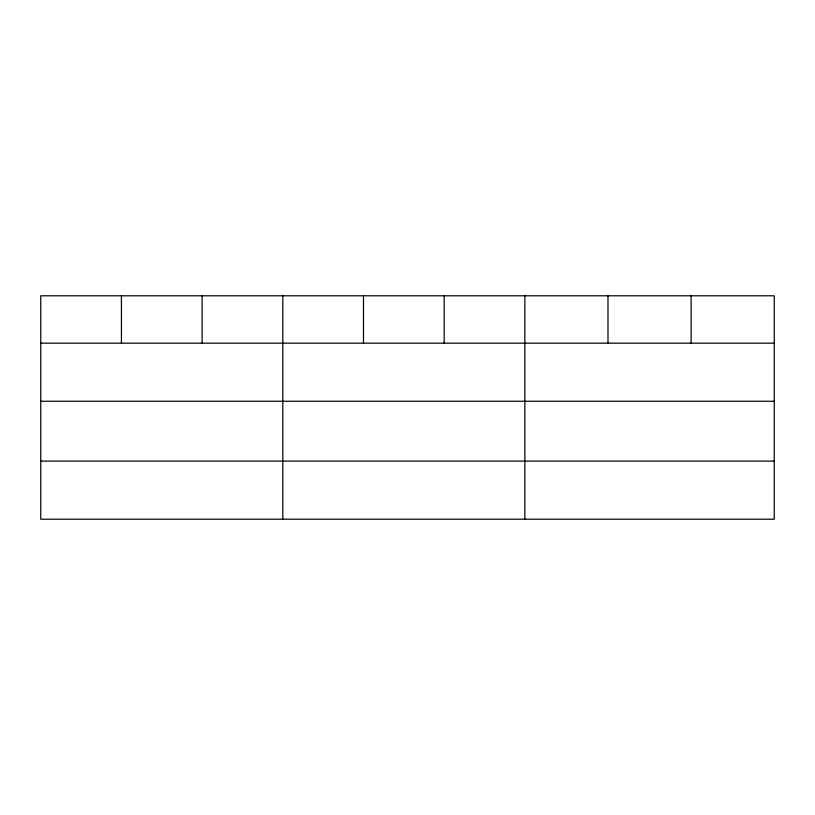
<?xml version="1.0" encoding="UTF-8"?>
<svg xmlns="http://www.w3.org/2000/svg" width="815" height="815" viewBox="0 0 815 815"><rect width="100%" height="100%" fill="white"/><g stroke="black" fill="none" stroke-linecap="round" stroke-linejoin="round"><path stroke-width="1.22" d="M774.25 401.255L774.25 295.794L40.75 295.794L40.75 519.206L774.25 519.206L774.25 401.255L40.75 401.255M40.75 343.166L774.25 343.166M40.75 461.107L774.25 461.107M691.12 295.794L691.12 343.166M607.99 295.794L607.99 343.166M524.86 295.794L524.86 519.206M444.175 295.794L444.175 343.166M363.49 295.794L363.49 343.166M282.805 295.794L282.805 519.206M202.12 295.794L202.12 343.166M121.435 295.794L121.435 343.166"/></g></svg>
